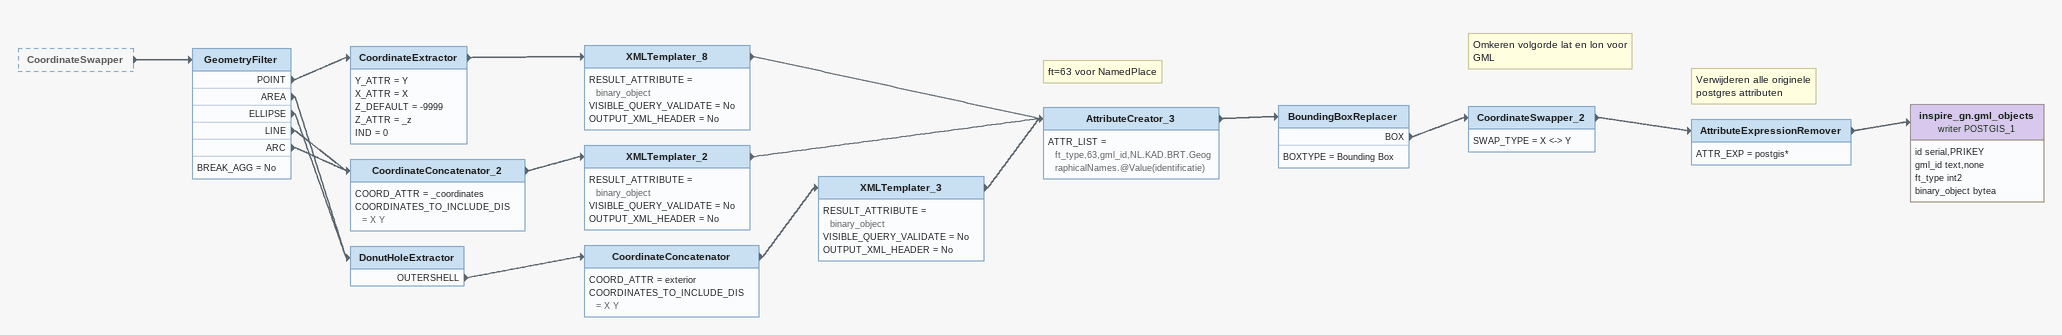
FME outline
CoordinateSwapper [outside]
    -> GeometryFilter
GeometryFilter
    BREAK_AGG = No
    POINT -> CoordinateExtractor
    AREA -> DonutHoleExtractor
    ELLIPSE -> DonutHoleExtractor
    LINE -> CoordinateConcatenator_2
    ARC -> CoordinateConcatenator_2
CoordinateExtractor
    Y_ATTR = Y
    X_ATTR = X
    Z_DEFAULT = -9999
    Z_ATTR = _z
    IND = 0
    -> XMLTemplater_8
XMLTemplater_8
    RESULT_ATTRIBUTE = binary_object
    VISIBLE_QUERY_VALIDATE = No
    OUTPUT_XML_HEADER = No
    -> AttributeCreator_3
CoordinateConcatenator_2
    COORD_ATTR = _coordinates
    COORDINATES_TO_INCLUDE_DIS = X Y
    -> XMLTemplater_2
XMLTemplater_2
    RESULT_ATTRIBUTE = binary_object
    VISIBLE_QUERY_VALIDATE = No
    OUTPUT_XML_HEADER = No
    -> AttributeCreator_3
DonutHoleExtractor
    OUTERSHELL -> CoordinateConcatenator
CoordinateConcatenator
    COORD_ATTR = exterior
    COORDINATES_TO_INCLUDE_DIS = X Y
    -> XMLTemplater_3
XMLTemplater_3
    RESULT_ATTRIBUTE = binary_object
    VISIBLE_QUERY_VALIDATE = No
    OUTPUT_XML_HEADER = No
    -> AttributeCreator_3
Note: ft=63 voor NamedPlace
AttributeCreator_3
    ATTR_LIST = ft_type,63,gml_id,NL.KAD.BRT.GeographicalNames.@Value(identificatie)
    -> BoundingBoxReplacer
BoundingBoxReplacer
    BOXTYPE = Bounding Box
    BOX -> CoordinateSwapper_2
Note: Omkeren volgorde lat en lon voor GML
CoordinateSwapper_2
    SWAP_TYPE = X <-> Y
    -> AttributeExpressionRemover
Note: Verwijderen alle originele / postgres attributen
AttributeExpressionRemover
    ATTR_EXP = postgis*
    -> inspire_gn.gml_objects (writer POSTGIS_1)
inspire_gn.gml_objects (writer POSTGIS_1)
    attributes: id serial,PRIKEY, gml_id text,none, ft_type int2, binary_object bytea
